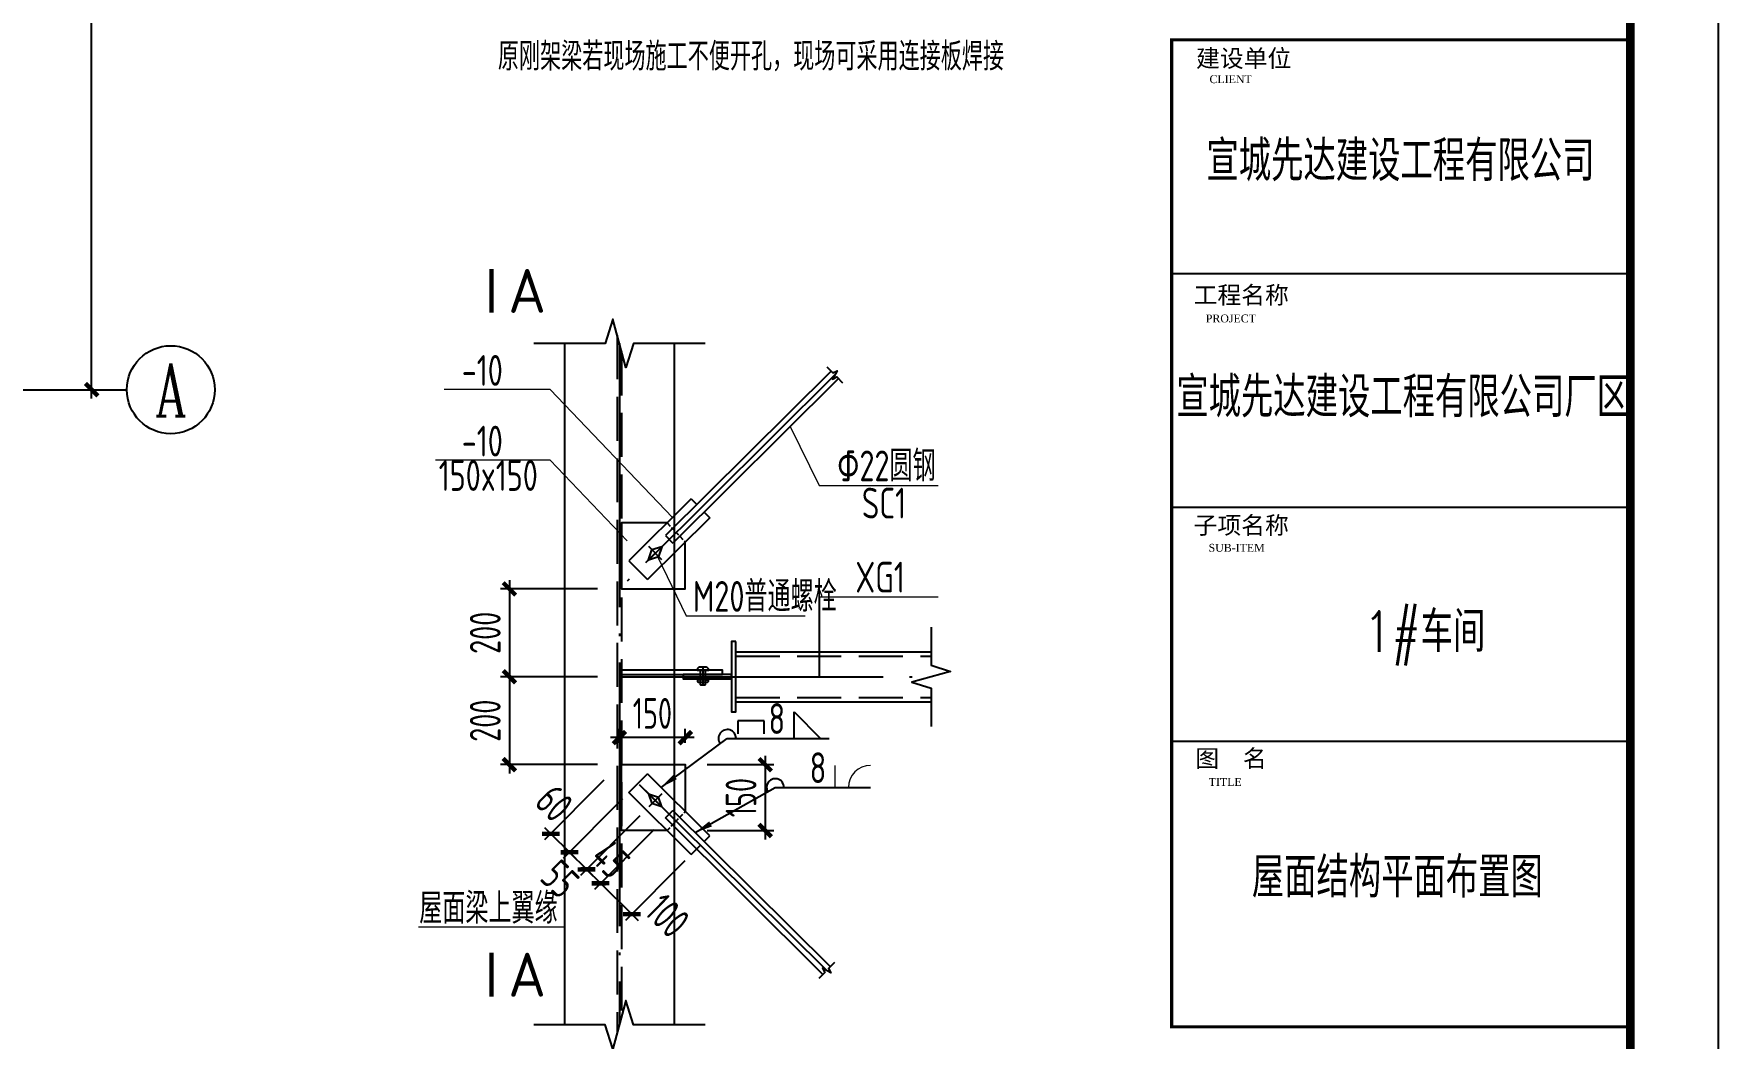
# Model space of a CAD drawing. Extents: x -3102990 to -851544, y -5293060 to -2540151.
# Drawn here: x -1928105 to -1908934, y -2659940 to -2648511 of the extents above; entities that cross this region are included whole.
import ezdxf
from ezdxf.enums import TextEntityAlignment as Align

# ---------------------------------------------------------------- set-up
doc = ezdxf.new("R2010")
doc.units = 0
doc.header["$LTSCALE"] = 1000
doc.header["$PDMODE"] = 1
doc.linetypes.add('DASH', pattern=[0.35, 0.25, -0.1])
doc.linetypes.add('DOTE', pattern=[2.42, 2, -0.2, 0.02, -0.2])
doc.layers.get('0').update_dxf_attribs({"linetype": 'CONTINUOUS'})
doc.layers.get('Defpoints').update_dxf_attribs({"linetype": 'CONTINUOUS'})
for name, color, linetype in [('AXIS', 253, 'DOTE'), ('BODY', 2, 'CONTINUOUS'), ('BOLT', 2, 'CONTINUOUS'), ('COLU', 7, 'CONTINUOUS'), ('DIM', 3, 'CONTINUOUS'), ('NUM', 7, 'CONTINUOUS'), ('PUB_TEXT', 7, 'CONTINUOUS'), ('PUB_TITLE', 4, 'CONTINUOUS'), ('REIN', 1, 'CONTINUOUS'), ('TEXT', 7, 'CONTINUOUS'), ('THICK', 6, 'CONTINUOUS'), ('THIN', 7, 'CONTINUOUS'), ('WELD', 7, 'CONTINUOUS'), ('WIN', 3, 'CONTINUOUS')]:
    doc.layers.add(name, color=color, linetype=linetype)
doc.layers.add('yichutu', color=7, linetype='CONTINUOUS', true_color=0xffffff, plot=False)
doc.styles.add('GHF', font='times.ttf')
doc.styles.add('HZTXT', font='txt.shx', dxfattribs={"width": 0.7, "height": 300, "bigfont": 'hztxt.shx'})
doc.styles.add('STYLE1', font='simhei.ttf', dxfattribs={"width": 0.8})
doc.styles.add('TSSD_Axis', font='Complex.shx', dxfattribs={"width": 0.7, "bigfont": 'hztxt.shx'})
doc.styles.add('TSSD_Dimension', font='tssdeng.shx', dxfattribs={"width": 0.7, "bigfont": 'Hztxt.shx'})
doc.styles.add('TSSD_Label', font='tssdeng.shx', dxfattribs={"width": 0.75, "bigfont": 'hztxt.shx'})
doc.styles.add('TSSD_Rein', font='Tssdeng.shx', dxfattribs={"width": 0.75, "bigfont": 'hztxt.shx'})
doc.dimstyles.new('TSSD_200_100', dxfattribs={"dimtxt": 350, "dimasz": 100, "dimexe": 100, "dimexo": 250, "dimgap": 100, "dimtad": 1, "dimdec": 0, "dimlfac": 2, "dimzin": 0, "dimdsep": 46, "dimtxsty": 'TSSD_Dimension', "dimblk": 'ARCHTICK', "dimcen": 0, "dimdle": 100, "dimclrt": 7, "dimadec": 0, "dimazin": 0, "dimtfac": 1, "dimtdec": 0, "dimtix": 1, "dimtmove": 2, "dimatfit": 3, "dimfxl": 1, "dimtolj": 1, "dimtzin": 0, "dimarcsym": 0})
doc.dimstyles.new('TSSD_20_100', dxfattribs={"dimtxt": 350, "dimasz": 100, "dimexe": 100, "dimexo": 250, "dimgap": 100, "dimtad": 1, "dimdec": 0, "dimlfac": 0.2, "dimzin": 0, "dimdsep": 46, "dimtxsty": 'TSSD_Dimension', "dimblk": 'ARCHTICK', "dimcen": 0, "dimdle": 100, "dimclrt": 7, "dimadec": 0, "dimazin": 0, "dimtfac": 1, "dimtdec": 0, "dimtix": 1, "dimtmove": 2, "dimatfit": 3, "dimfxl": 1, "dimtolj": 1, "dimtzin": 0, "dimarcsym": 0})
doc.dimstyles.new('TSSD_LEADER_STYLE_200.0', dxfattribs={"dimtxt": 700, "dimasz": 200, "dimexe": 200, "dimexo": 500, "dimgap": 0.09, "dimtad": 0, "dimtih": 1, "dimtoh": 1, "dimdec": 4, "dimzin": 0, "dimdsep": 46, "dimtxsty": 'Standard', "dimcen": 0.09, "dimdle": 200, "dimclrt": 7, "dimadec": 0, "dimazin": 0, "dimtfac": 1, "dimtdec": 4, "dimtofl": 0, "dimtmove": 0, "dimatfit": 3, "dimfxl": 1, "dimtolj": 1, "dimtzin": 0, "dimarcsym": 0})

# ---------------------------------------------------------------- blocks, each defined once
blk = doc.blocks.new('ts_axno')
at = {"color": 0, "linetype": 'ByBlock', "lineweight": -2}
blk.add_circle((0, 0), 0.5, dxfattribs=at)
at = {"color": 0, "linetype": 'ByBlock', "lineweight": -2, "style": 'TSSD_Axis', "width": 0.7}
blk.add_attdef('A', text='', height=0.6, dxfattribs=at).set_placement((0, 0), align=Align.MIDDLE_CENTER)
blk = doc.blocks.new('_ArchTick')
at = {"color": 0, "const_width": 0.5}
blk.add_lwpolyline([(-0.71, -0.71), (0.71, 0.71)], dxfattribs=at)
blk = doc.blocks.new('*D1447')
at = {"layer": 'Defpoints', "color": 0, "ltscale": 1.5}
for p in [(-1929937, -2637811), (-1927445, -2637811), (-1929937, -2652561)]:
    blk.add_point(p, dxfattribs=at)
at = {"layer": 'DIM', "color": 0, "lineweight": -2, "ltscale": 1.5}
for p, q in [((-1929687, -2637811), (-1927345, -2637811)), ((-1927445, -2652661), (-1927445, -2637711)), ((-1929687, -2652561), (-1927345, -2652561))]:
    blk.add_line(p, q, dxfattribs=at)
at = {"layer": 'DIM', "color": 0, "lineweight": -2, "ltscale": 1.5, "xscale": 100, "yscale": 100, "zscale": 100}
for p, rotation in [((-1927445, -2637811), 90), ((-1927445, -2652561), 270)]:
    blk.add_blockref('_ArchTick', p, dxfattribs=dict(at, rotation=rotation))
at = {"layer": 'DIM', "color": 7, "ltscale": 1.5, "insert": (-1927720, -2645186), "char_height": 350, "attachment_point": 5, "rotation": 90, "style": 'TSSD_Dimension'}
blk.add_mtext('\\A1;29500', dxfattribs=at)
blk = doc.blocks.new('A$C3CE16CB6')
at = {"layer": 'BOLT'}
for p, q in [((56, 2), (-64, 2)), ((-4, 62), (-34, 2)), ((-4, -58), (-34, 2)), ((-4, 92), (-4, -88)), ((-4, 62), (26, 2)), ((-4, -58), (26, 2))]:
    blk.add_line(p, q, dxfattribs=at)
blk = doc.blocks.new('*D2689')
at = {"layer": 'Defpoints', "color": 0, "ltscale": 1.5}
for p in [(-1921439, -2654827), (-1922691, -2655827), (-1921439, -2655827)]:
    blk.add_point(p, dxfattribs=at)
at = {"layer": 'DIM', "color": 0, "lineweight": -2, "ltscale": 1.5}
for p, q in [((-1922691, -2654727), (-1922691, -2655927)), ((-1921689, -2654827), (-1922791, -2654827)), ((-1921689, -2655827), (-1922791, -2655827))]:
    blk.add_line(p, q, dxfattribs=at)
at = {"layer": 'DIM', "color": 0, "lineweight": -2, "ltscale": 1.5, "xscale": 100, "yscale": 100, "zscale": 100}
for p, rotation in [((-1922691, -2654827), 90), ((-1922691, -2655827), 270)]:
    blk.add_blockref('_ArchTick', p, dxfattribs=dict(at, rotation=rotation))
at = {"layer": 'DIM', "color": 7, "ltscale": 1.5, "insert": (-1922966, -2655327), "char_height": 350, "attachment_point": 5, "rotation": 90, "style": 'TSSD_Dimension'}
blk.add_mtext('\\A1;200', dxfattribs=at)
blk = doc.blocks.new('*D2690')
at = {"layer": 'Defpoints', "color": 0, "ltscale": 1.5}
for p in [(-1921439, -2655827), (-1922691, -2656827), (-1921439, -2656827)]:
    blk.add_point(p, dxfattribs=at)
at = {"layer": 'DIM', "color": 0, "lineweight": -2, "ltscale": 1.5}
for p, q in [((-1921689, -2655827), (-1922791, -2655827)), ((-1922691, -2655727), (-1922691, -2656927)), ((-1921689, -2656827), (-1922791, -2656827))]:
    blk.add_line(p, q, dxfattribs=at)
at = {"layer": 'DIM', "color": 0, "lineweight": -2, "ltscale": 1.5, "xscale": 100, "yscale": 100, "zscale": 100}
for p, rotation in [((-1922691, -2655827), 90), ((-1922691, -2656827), 270)]:
    blk.add_blockref('_ArchTick', p, dxfattribs=dict(at, rotation=rotation))
at = {"layer": 'DIM', "color": 7, "ltscale": 1.5, "insert": (-1922966, -2656327), "char_height": 350, "attachment_point": 5, "rotation": 90, "style": 'TSSD_Dimension'}
blk.add_mtext('\\A1;200', dxfattribs=at)
blk = doc.blocks.new('*D2691')
at = {"layer": 'Defpoints', "color": 0, "ltscale": 1.5}
for p in [(-1921439, -2656827), (-1921227, -2657038), (-1922007, -2657824)]:
    blk.add_point(p, dxfattribs=at)
at = {"layer": 'DIM', "color": 0, "lineweight": -2, "ltscale": 1.5}
for p, q in [((-1921616, -2657004), (-1922291, -2657684)), ((-1921403, -2657216), (-1922078, -2657895)), ((-1922291, -2657543), (-1921936, -2657895))]:
    blk.add_line(p, q, dxfattribs=at)
at = {"layer": 'DIM', "color": 0, "lineweight": -2, "ltscale": 1.5, "xscale": 100, "yscale": 100, "zscale": 100}
for p, rotation in [((-1922220, -2657613), 135.1948828520656), ((-1922007, -2657824), 315.1948828520656)]:
    blk.add_blockref('_ArchTick', p, dxfattribs=dict(at, rotation=rotation))
at = {"layer": 'DIM', "color": 7, "ltscale": 1.5, "insert": (-1922181, -2657264), "char_height": 350, "attachment_point": 5, "rotation": 315.1949, "style": 'TSSD_Dimension'}
blk.add_mtext('\\A1;60', dxfattribs=at)
blk = doc.blocks.new('*D2692')
at = {"layer": 'Defpoints', "color": 0, "ltscale": 1.5}
for p in [(-1921227, -2657038), (-1921032, -2657232), (-1921812, -2658018)]:
    blk.add_point(p, dxfattribs=at)
at = {"layer": 'DIM', "color": 0, "lineweight": -2, "ltscale": 1.5}
for p, q in [((-1921403, -2657216), (-1922078, -2657895)), ((-1921208, -2657409), (-1921883, -2658089)), ((-1922078, -2657754), (-1921741, -2658089))]:
    blk.add_line(p, q, dxfattribs=at)
at = {"layer": 'DIM', "color": 0, "lineweight": -2, "ltscale": 1.5, "xscale": 100, "yscale": 100, "zscale": 100}
for p, rotation in [((-1922007, -2657824), 135.1948828535228), ((-1921812, -2658018), 315.1948828535228)]:
    blk.add_blockref('_ArchTick', p, dxfattribs=dict(at, rotation=rotation))
at = {"layer": 'DIM', "color": 7, "ltscale": 1.5, "insert": (-1922115, -2658128), "char_height": 350, "attachment_point": 5, "rotation": 315.1949, "style": 'TSSD_Dimension'}
blk.add_mtext('\\A1;55', dxfattribs=at)
blk = doc.blocks.new('*D2693')
at = {"layer": 'Defpoints', "color": 0, "ltscale": 1.5}
for p in [(-1921032, -2657232), (-1920872, -2657391), (-1921653, -2658177)]:
    blk.add_point(p, dxfattribs=at)
at = {"layer": 'DIM', "color": 0, "lineweight": -2, "ltscale": 1.5}
for p, q in [((-1921208, -2657409), (-1921883, -2658089)), ((-1921048, -2657568), (-1921723, -2658248)), ((-1921812, -2658018), (-1921883, -2657948)), ((-1921812, -2658018), (-1921653, -2658177)), ((-1921653, -2658177), (-1921582, -2658247))]:
    blk.add_line(p, q, dxfattribs=at)
at = {"layer": 'DIM', "color": 0, "lineweight": -2, "ltscale": 1.5, "xscale": 100, "yscale": 100, "zscale": 100}
for p, rotation in [((-1921812, -2658018), 315.1948828535228), ((-1921653, -2658177), 135.1948828535228)]:
    blk.add_blockref('_ArchTick', p, dxfattribs=dict(at, rotation=rotation))
at = {"layer": 'DIM', "color": 7, "ltscale": 1.5, "insert": (-1921539, -2657902), "char_height": 350, "attachment_point": 5, "rotation": 315.1949, "style": 'TSSD_Dimension'}
blk.add_mtext('\\A1;45', dxfattribs=at)
blk = doc.blocks.new('*D2694')
at = {"layer": 'Defpoints', "color": 0, "ltscale": 1.5}
for p in [(-1920872, -2657391), (-1920517, -2657743), (-1921298, -2658529)]:
    blk.add_point(p, dxfattribs=at)
at = {"layer": 'DIM', "color": 0, "lineweight": -2, "ltscale": 1.5}
for p, q in [((-1921048, -2657568), (-1921723, -2658248)), ((-1920693, -2657920), (-1921368, -2658600)), ((-1921724, -2658106), (-1921227, -2658600))]:
    blk.add_line(p, q, dxfattribs=at)
at = {"layer": 'DIM', "color": 0, "lineweight": -2, "ltscale": 1.5, "xscale": 100, "yscale": 100, "zscale": 100}
for p, rotation in [((-1921653, -2658177), 135.1948828525198), ((-1921298, -2658529), 315.1948828525198)]:
    blk.add_blockref('_ArchTick', p, dxfattribs=dict(at, rotation=rotation))
at = {"layer": 'DIM', "color": 7, "ltscale": 1.5, "insert": (-1920892, -2658545), "char_height": 350, "attachment_point": 5, "rotation": 315.1949, "style": 'TSSD_Dimension'}
blk.add_mtext('\\A1;100', dxfattribs=at)
blk = doc.blocks.new('*D2695')
at = {"layer": 'Defpoints', "color": 0, "ltscale": 1.5}
for p in [(-1920689, -2656827), (-1920689, -2657577), (-1919780, -2657577)]:
    blk.add_point(p, dxfattribs=at)
at = {"layer": 'DIM', "color": 0, "lineweight": -2, "ltscale": 1.5}
for p, q in [((-1920439, -2656827), (-1919680, -2656827)), ((-1919780, -2656727), (-1919780, -2657677)), ((-1920439, -2657577), (-1919680, -2657577))]:
    blk.add_line(p, q, dxfattribs=at)
at = {"layer": 'DIM', "color": 0, "lineweight": -2, "ltscale": 1.5, "xscale": 100, "yscale": 100, "zscale": 100}
for p, rotation in [((-1919780, -2656827), 90), ((-1919780, -2657577), 270)]:
    blk.add_blockref('_ArchTick', p, dxfattribs=dict(at, rotation=rotation))
at = {"layer": 'DIM', "color": 7, "ltscale": 1.5, "insert": (-1920055, -2657202), "char_height": 350, "attachment_point": 5, "rotation": 90, "style": 'TSSD_Dimension'}
blk.add_mtext('\\A1;150', dxfattribs=at)
blk = doc.blocks.new('*D2696')
at = {"layer": 'Defpoints', "color": 0, "ltscale": 1.5}
for p in [(-1921439, -2656519), (-1921439, -2656827), (-1920689, -2656827)]:
    blk.add_point(p, dxfattribs=at)
at = {"layer": 'DIM', "color": 0, "lineweight": -2, "ltscale": 1.5}
for p, q in [((-1921439, -2656577), (-1921439, -2656419)), ((-1920689, -2656577), (-1920689, -2656419)), ((-1920589, -2656519), (-1921539, -2656519))]:
    blk.add_line(p, q, dxfattribs=at)
at = {"layer": 'DIM', "color": 0, "lineweight": -2, "ltscale": 1.5, "xscale": 100, "yscale": 100, "zscale": 100, "rotation": 180}
blk.add_blockref('_ArchTick', (-1921439, -2656519), dxfattribs=at)
at = {"layer": 'DIM', "color": 0, "lineweight": -2, "ltscale": 1.5, "xscale": 100, "yscale": 100, "zscale": 100}
blk.add_blockref('_ArchTick', (-1920689, -2656519), dxfattribs=at)
at = {"layer": 'DIM', "color": 7, "ltscale": 1.5, "insert": (-1921064, -2656244), "char_height": 350, "attachment_point": 5, "style": 'TSSD_Dimension'}
blk.add_mtext('\\A1;150', dxfattribs=at)
blk = doc.blocks.new('_WELD004')
at = {"color": 0, "linetype": 'ByBlock'}
for p, q in [((0, 1), (1, 0)), ((0, 0), (0, 1))]:
    blk.add_line(p, q, dxfattribs=at)
blk = doc.blocks.new('_WELD0013')
at = {"color": 0, "linetype": 'ByBlock'}
for p, q in [((0.5, 1), (0, 1)), ((0.5, 0), (0.5, 1)), ((0, 0), (0.5, 0))]:
    blk.add_line(p, q, dxfattribs=at)
blk = doc.blocks.new('A$C16496DF1')
at = {"layer": 'PUB_TITLE', "color": 4}
for p, q in [((97879, 21662), (103100, 21662)), ((97879, 19003), (103100, 19003)), ((97879, 16343), (103100, 16343))]:
    blk.add_line(p, q, dxfattribs=at)
at = {"layer": 'PUB_TITLE'}
blk.add_lwpolyline([(0, 0), (0, 42000), (104100, 42000), (104100, 0)], close=True, dxfattribs=at)
at = {"layer": 'PUB_TITLE', "const_width": 100}
blk.add_lwpolyline([(103100, 1000), (103100, 41000), (713, 41000), (713, 1000), (103100, 1000)], dxfattribs=at)
at = {"layer": 'PUB_TITLE', "color": 4, "const_width": 35.1}
blk.add_lwpolyline([(97879, 24321), (103100, 24321), (103100, 13093), (97879, 13093)], close=True, dxfattribs=at)
at = {"layer": 'PUB_TEXT'}
for s, height, style, p in [('建设单位', 198.6, 'STYLE1', (98157, 24012)), ('CLIENT', 89.4, 'GHF', (98310, 23829)), ('工程名称', 198.6, 'STYLE1', (98129, 21319)), ('PROJECT', 89.4, 'GHF', (98268, 21107)), ('子项名称', 198.6, 'STYLE1', (98129, 18700)), ('SUB-ITEM', 89.4, 'GHF', (98300, 18498)), ('图  名', 198.6, 'STYLE1', (98149, 16047)), ('TITLE', 89.4, 'GHF', (98301, 15834))]:
    blk.add_text(s, height=height, dxfattribs=dict(at, style=style)).set_placement(p)
at = {"layer": 'WIN', "color": 6, "style": 'HZTXT', "width": 0.8}
for s, p in [('宣城先达建设工程有限公司', (98275, 22715)), ('宣城先达建设工程有限公司厂区', (97932, 20027)), ('1#车间', (100066, 17358))]:
    blk.add_text(s, height=460, dxfattribs=at).set_placement(p)
blk = doc.blocks.new('yct-1041-420-104100-42000-100-2006.0')
at = {"layer": 'yichutu', "color": 7, "true_color": 0xffffff}
blk.add_lwpolyline([(0, 0), (0, 42000), (104100, 42000), (104100, 0)], close=True, dxfattribs=at)

msp = doc.modelspace()

# ---------------------------------------------------------------- linework, layer by layer
at = {"linetype": 'DASH', "ltscale": 0.2}
for p, q in [((-1920897.21, -2654076.92), (-1920689.47, -2654293.41)), ((-1920897.21, -2657576.92), (-1920689.47, -2657360.42))]:
    msp.add_line(p, q, dxfattribs=at)
at = {"ltscale": 1.5}
msp.add_line((-1919165.62, -2654918.26), (-1919165.62, -2655826.92), dxfattribs=at)
at = {"color": 0, "linetype": 'ByBlock', "lineweight": 5}
msp.add_line((-1918982.59, -2657086.66), (-1918982.59, -2656836.66), dxfattribs=at)
at = {"color": 2, "ltscale": 1.5}
for points in [[(-1920897.21, -2654076.92), (-1921414.47, -2654076.92), (-1921414.47, -2654726.92), (-1921414.47, -2654826.92), (-1920689.47, -2654826.92), (-1920689.47, -2654293.41)], [(-1920897.21, -2657576.92), (-1921414.47, -2657576.92), (-1921414.47, -2656926.92), (-1921414.47, -2656826.92), (-1920689.47, -2656826.92), (-1920689.47, -2657360.42)]]:
    msp.add_lwpolyline(points, dxfattribs=at)
at = {"color": 0, "linetype": 'ByBlock', "lineweight": 5}
msp.add_arc((-1918582.59, -2657086.66), 250, 90, 180, dxfattribs=at)
at = {"layer": 'AXIS', "ltscale": 1.5}
for p, q in [((-1921439.47, -2652033.79), (-1921439.47, -2659785.74)), ((-1918988.27, -2652392.33), (-1921439.47, -2654826.92)), ((-1921439.47, -2655826.92), (-1917890.24, -2655826.92)), ((-1920489.47, -2655717.47), (-1920489.47, -2655919.94)), ((-1919080.48, -2659169.92), (-1921439.47, -2656826.92))]:
    msp.add_line(p, q, dxfattribs=at)
at = {"layer": 'AXIS', "color": 4, "ltscale": 1.5}
for p, q in [((-1920622.81, -2653804.38), (-1921332.32, -2654509.08)), ((-1920411.41, -2654017.23), (-1921120.91, -2654721.93)), ((-1920914.15, -2654220.59), (-1920829.58, -2654305.73)), ((-1921332.32, -2654509.08), (-1921120.91, -2654721.93)), ((-1921332.32, -2657144.75), (-1921120.91, -2656931.9)), ((-1920411.41, -2657636.6), (-1921120.91, -2656931.9)), ((-1920622.81, -2657849.45), (-1921332.32, -2657144.75)), ((-1920914.15, -2657433.24), (-1920829.58, -2657348.1))]:
    msp.add_line(p, q, dxfattribs=at)
at = {"layer": 'BODY'}
msp.add_lwpolyline([(-1920521.19, -2655862.44), (-1920521.19, -2655914.17), (-1920515.43, -2655919.94), (-1920463.51, -2655919.94), (-1920457.75, -2655914.17), (-1920457.75, -2655888.03), (-1920441.41, -2655888.03), (-1920432.5, -2655884.54), (-1920426.67, -2655876.97), (-1920426.67, -2655862.44), (-1920552.27, -2655862.44), (-1920552.27, -2655879.64), (-1920546.44, -2655884.54), (-1920537.53, -2655888.03), (-1920457.75, -2655888.03), (-1920457.75, -2655862.44), (-1920433.5, -2655862.44), (-1920433.5, -2655855.27), (-1920420.85, -2655855.27), (-1920420.85, -2655845.16), (-1920558.09, -2655845.16), (-1920558.09, -2655855.27), (-1920545.44, -2655855.27), (-1920545.44, -2655862.44), (-1920545.44, -2655855.27), (-1920433.5, -2655855.27), (-1920420.85, -2655855.27), (-1920420.85, -2655845.16), (-1920457.75, -2655845.16), (-1920457.75, -2655751.92), (-1920423.3, -2655751.92), (-1920423.49, -2655748.28), (-1920424.19, -2655744.11), (-1920425.45, -2655739.94), (-1920427.21, -2655735.98), (-1920429.55, -2655732.12), (-1920432.51, -2655728.47), (-1920435.7, -2655725.45), (-1920439.6, -2655722.63), (-1920444.22, -2655720.23), (-1920448.72, -2655718.67), (-1920457.75, -2655717.47), (-1920521.19, -2655717.47), (-1920530.22, -2655718.67), (-1920534.72, -2655720.23), (-1920539.34, -2655722.63), (-1920543.24, -2655725.45), (-1920546.43, -2655728.47), (-1920549.39, -2655732.12), (-1920551.73, -2655735.98), (-1920553.49, -2655739.94), (-1920554.75, -2655744.11), (-1920555.45, -2655748.28), (-1920555.64, -2655751.92), (-1920521.19, -2655751.92), (-1920457.75, -2655751.92), (-1920521.19, -2655751.92), (-1920521.19, -2655845.16)], dxfattribs=at)
at = {"layer": 'COLU', "ltscale": 1.5}
for p, q in [((-1920622.81, -2653804.38), (-1920559.39, -2653868.24)), ((-1920474.83, -2653953.38), (-1920411.41, -2654017.23)), ((-1920622.81, -2657849.45), (-1920517.11, -2657743.02)), ((-1920474.83, -2657700.45), (-1920411.41, -2657636.6))]:
    msp.add_line(p, q, dxfattribs=at)
at = {"layer": 'COLU', "color": 4}
for points in [[(-1920114.47, -2655426.92), (-1920164.47, -2655426.92), (-1920164.47, -2656226.92), (-1920114.47, -2656226.92)], [(-1921414.47, -2655751.92), (-1921414.47, -2655801.92), (-1920264.47, -2655801.92), (-1920264.47, -2655751.92)], [(-1920714.47, -2655801.92), (-1920714.47, -2655851.92), (-1920164.47, -2655851.92), (-1920164.47, -2655801.92)]]:
    msp.add_lwpolyline(points, close=True, dxfattribs=at)
at = {"layer": 'NUM', "ltscale": 1.5}
msp.add_line((-1929937.16, -2652561.47), (-1927044.55, -2652561.47), dxfattribs=at)
at = {"layer": 'REIN', "color": 4}
for p, q in [((-1922064.47, -2652033.79), (-1922064.47, -2659785.74)), ((-1920814.47, -2652033.79), (-1920814.47, -2659785.74)), ((-1919030.55, -2652349.76), (-1920914.15, -2654220.59)), ((-1918945.99, -2652434.9), (-1920829.58, -2654305.73)), ((-1920114.47, -2655541.92), (-1917890.24, -2655541.92)), ((-1920114.47, -2656111.92), (-1917890.24, -2656111.92)), ((-1919122.76, -2659212.49), (-1920914.15, -2657433.24)), ((-1919038.19, -2659127.35), (-1920829.58, -2657348.1))]:
    msp.add_line(p, q, dxfattribs=at)
at = {"layer": 'REIN', "color": 4, "linetype": 'DASH', "ltscale": 2}
for p, q in [((-1921464.47, -2651942.13), (-1921464.47, -2659877.41)), ((-1921414.47, -2652125.46), (-1921414.47, -2659694.08)), ((-1920114.47, -2655591.92), (-1917890.24, -2655591.92)), ((-1920114.47, -2656061.92), (-1917890.24, -2656061.92))]:
    msp.add_line(p, q, dxfattribs=at)
at = {"layer": 'TEXT', "lineweight": 5}
for p, q in [((-1922226.49, -2652557.46), (-1923433.31, -2652557.46)), ((-1920836.61, -2654016.73), (-1922226.49, -2652557.46)), ((-1919494.48, -2652979.68), (-1919165.62, -2653651.97)), ((-1922226.49, -2653361.73), (-1923531.46, -2653361.73)), ((-1921350.86, -2654281.08), (-1922226.49, -2653361.73)), ((-1919165.62, -2653651.97), (-1917812.66, -2653651.97)), ((-1921006.98, -2654460.03), (-1920678.12, -2655132.32)), ((-1919165.62, -2654918.26), (-1917812.66, -2654918.26)), ((-1920678.12, -2655132.32), (-1919325.16, -2655132.32)), ((-1922064.47, -2658675.82), (-1923726.39, -2658675.82))]:
    msp.add_line(p, q, dxfattribs=at)
at = {"layer": 'THICK', "const_width": 50}
for points in [[(-1922895.62, -2651186.73), (-1922895.62, -2651686.73)], [(-1922895.62, -2658966.27), (-1922895.62, -2659466.27)]]:
    msp.add_lwpolyline(points, dxfattribs=at)
at = {"layer": 'THIN', "ltscale": 1.5}
for points in [[(-1920464.47, -2652033.79), (-1921276.97, -2652033.79), (-1921364.47, -2652308.79), (-1921514.47, -2651758.79), (-1921601.97, -2652033.79), (-1922414.47, -2652033.79)], [(-1919077.91, -2652302.08), (-1919010.26, -2652370.2), (-1918960.95, -2652344.91), (-1919015.58, -2652439.76), (-1918966.28, -2652414.47), (-1918898.63, -2652482.58)], [(-1917890.24, -2655261.92), (-1917890.24, -2655696.92), (-1917670.24, -2655766.92), (-1918110.24, -2655886.92), (-1917890.24, -2655956.92), (-1917890.24, -2656391.92)], [(-1918990.84, -2659079.67), (-1919058.49, -2659147.78), (-1919032.87, -2659196.91), (-1919128.08, -2659142.93), (-1919102.46, -2659192.05), (-1919170.11, -2659260.17)], [(-1920464.47, -2659785.74), (-1921276.97, -2659785.74), (-1921364.47, -2659510.74), (-1921514.47, -2660060.74), (-1921601.97, -2659785.74), (-1922414.47, -2659785.74)]]:
    msp.add_lwpolyline(points, dxfattribs=at)
at = {"layer": 'WELD'}
for p, q in [((-1920212.09, -2656527.77), (-1919050.71, -2656527.77)), ((-1919665.32, -2657086.66), (-1918582.59, -2657086.66))]:
    msp.add_line(p, q, dxfattribs=at)
for centre, end in [((-1920212.09, -2656527.77), 216.517702), ((-1919665.32, -2657086.66), 209.392024)]:
    msp.add_arc(centre, 100, 0, end, dxfattribs=at)

# ---------------------------------------------------------------- block references
at = {"ltscale": 1.5}
msp.add_blockref('A$C16496DF1', (-2013033.89, -2672902.4), dxfattribs=at)
at = {"ltscale": 1.5, "zscale": 1.75}
for p, xscale, yscale, rotation in [((-1921029.58, -2654428.9), 1.749999999548093, 1.749999999068677, 314.8051171407944), ((-1921029.58, -2657224.93), -1.749999999548094, 1.749999998137355, 225.1948828592056)]:
    msp.add_blockref('A$C3CE16CB6', p, dxfattribs=dict(at, xscale=xscale, yscale=yscale, rotation=rotation))
at = {"layer": 'NUM'}
ref = msp.add_blockref('ts_axno', (-1926544.55, -2652561.47), dxfattribs=dict(at, xscale=1000, yscale=1000, zscale=1000))
ref.add_attrib('A', 'A', dxfattribs={"height": 600, "style": 'TSSD_Axis', "width": 0.7}).set_placement((-1926544.55, -2652561.47), align=Align.MIDDLE_CENTER)
at = {"layer": 'WELD', "xscale": 300, "yscale": 300, "zscale": 300}
msp.add_blockref('_WELD004', (-1919450.71, -2656527.77), dxfattribs=at)
at = {"layer": 'WELD', "xscale": 300, "yscale": 300, "zscale": 300, "rotation": 90}
msp.add_blockref('_WELD0013', (-1919792.06, -2656477.77), dxfattribs=at)
at = {"layer": 'yichutu'}
msp.add_blockref('yct-1041-420-104100-42000-100-2006.0', (-2013033.89, -2672902.4), dxfattribs=at)

# ---------------------------------------------------------------- texts
at = {"layer": 'TEXT', "lineweight": 5, "style": 'TSSD_Rein', "width": 0.75}
for s, height, p in [('原刚架梁若现场施工不便开孔，现场可采用连接板焊接', 320, (-1922821.86, -2648930.05)), ('-10', 350, (-1923233.03, -2652516.91)), ('-10', 350, (-1923233.03, -2653321.18)), ('Φ22圆钢', 350, (-1918961.16, -2653602.89)), ('150x150', 350, (-1923495.95, -2653712.26)), ('SC1', 350, (-1918679.86, -2654026.25)), ('XG1', 350, (-1918754.27, -2654869.18)), ('M20普通螺栓', 350, (-1920602.95, -2655088.03)), ('屋面梁上翼缘', 350, (-1923717.06, -2658635.27))]:
    msp.add_text(s, height=height, dxfattribs=at).set_placement(p)
at = {"layer": 'TEXT', "lineweight": 5, "style": 'TSSD_Label'}
for p in [(-1922703.95, -2651686.73), (-1922703.95, -2659466.27)]:
    msp.add_text('A', height=500, dxfattribs=at).set_placement(p)
at = {"layer": 'TEXT', "style": 'TSSD_Label', "width": 0.75}
for p in [(-1919742.06, -2656477.77), (-1919273.94, -2657036.66)]:
    msp.add_text('8', height=350, dxfattribs=at).set_placement(p)
at = {"layer": 'WIN', "color": 3, "style": 'HZTXT', "width": 0.8}
msp.add_text('屋面结构平面布置图', height=460, dxfattribs=at).set_placement((-1912586.6, -2658337.91), align=Align.CENTER)

# ---------------------------------------------------------------- dimensions: what is measured, and where the dimension line sits
at = {"layer": 'DIM', "ltscale": 1.5}
for base, p1, p2, angle, dimstyle, picture, middle in [((-1927444.55, -2637811.47), (-1929937.16, -2652561.47), (-1929937.16, -2637811.47), 270, 'TSSD_200_100', '*D1447', (-1927719.55, -2645186.47)), ((-1922690.86, -2655826.92), (-1921439.47, -2654826.92), (-1921439.47, -2655826.92), 90, 'TSSD_20_100', '*D2689', (-1922965.86, -2655326.92)), ((-1922690.86, -2656826.92), (-1921439.47, -2655826.92), (-1921439.47, -2656826.92), 90, 'TSSD_20_100', '*D2690', (-1922965.86, -2656326.92)), ((-1919779.8, -2657576.92), (-1920689.47, -2656826.92), (-1920689.47, -2657576.92), 90, 'TSSD_20_100', '*D2695', (-1920054.8, -2657201.92)), ((-1921652.61, -2658176.74), (-1921031.5, -2657232.12), (-1920871.86, -2657390.67), 135.194883, 'TSSD_20_100', '*D2693', (-1921538.63, -2657902.35))]:
    dim = msp.add_linear_dim(base=base, p1=p1, p2=p2, angle=angle, dimstyle=dimstyle, dxfattribs=at)
    dim.commit()
    dim.dimension.update_dxf_attribs({"geometry": picture, "text_midpoint": middle})
dim = msp.add_linear_dim(base=(-1921439.47, -2656519.47), p1=(-1920689.47, -2656826.92), p2=(-1921439.47, -2656826.92), dimstyle='TSSD_20_100', dxfattribs=at)
dim.commit()
dim.dimension.update_dxf_attribs({"geometry": '*D2696', "text_midpoint": (-1921064.47, -2656244.47)})
for base, p1, p2, angle, picture, middle, dimtype in [((-1922007.36, -2657824.4), (-1921439.47, -2656826.92), (-1921226.62, -2657038.32), 315.194883, '*D2691', (-1922181.31, -2657264.03), 161), ((-1921812.24, -2658018.19), (-1921226.62, -2657038.32), (-1921031.5, -2657232.12), 135.194883, '*D2692', (-1922115.34, -2658128.23), 160), ((-1921297.85, -2658529.09), (-1920871.86, -2657390.67), (-1920517.11, -2657743.02), 315.194883, '*D2694', (-1920891.87, -2658544.73), 161)]:
    dim = msp.add_linear_dim(base=base, p1=p1, p2=p2, angle=angle, dimstyle='TSSD_20_100', dxfattribs=at)
    dim.commit()
    dim.dimension.update_dxf_attribs({"geometry": picture, "text_midpoint": middle, "dimtype": dimtype})

# ---------------------------------------------------------------- leaders
at = {"layer": 'WELD'}
for points in [[(-1920965.86, -2657085.9), (-1920212.09, -2656527.77)], [(-1920576.21, -2657599.76), (-1919665.32, -2657086.66)]]:
    msp.add_leader(points, dimstyle='TSSD_LEADER_STYLE_200.0', dxfattribs=at)

doc.saveas('drawing.dxf')
